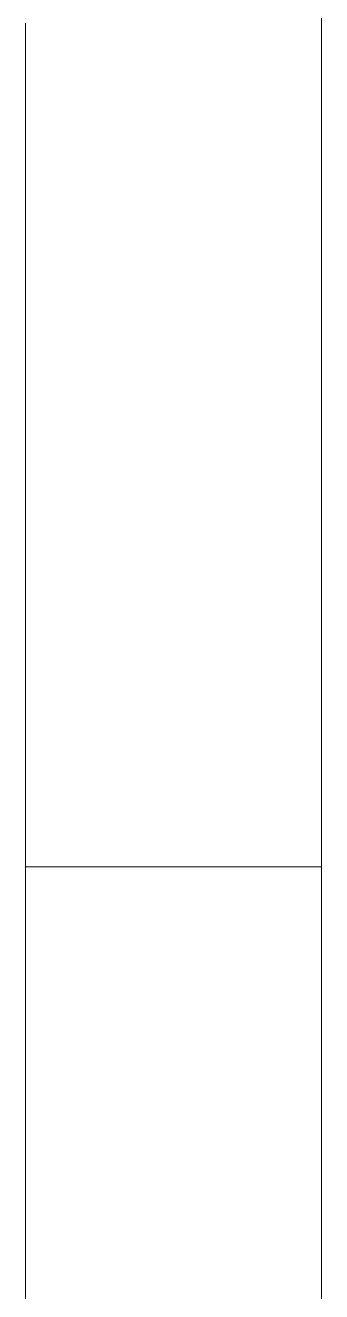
# Model space of a CAD drawing. Extents: x 65572 to 72871, y 30718 to 33858.
# Drawn here: x 65942.806 to 65943.436, y 32362.496 to 32365.191 of the extents above; entities that cross this region are included whole.
import ezdxf

# ---------------------------------------------------------------- set-up
doc = ezdxf.new("R2010")
doc.units = 0
doc.header["$LTSCALE"] = 0.5
doc.header["$MEASUREMENT"] = 0
doc.layers.add('Layout', color=154, linetype='CONTINUOUS', lineweight=5)

msp = doc.modelspace()

# ---------------------------------------------------------------- linework, layer by layer
at = {"layer": 'Layout', "linetype": 'ByBlock'}
for p, q in [((65943.436229, 32367.882373), (65943.436229, 32357.53026)), ((65942.805914, 32357.668478), (65942.805914, 32363.468645)), ((65942.805914, 32363.468645), (65942.806307, 32363.468645)), ((65942.806307, 32363.40028), (65942.806307, 32357.535045)), ((65943.436229, 32363.40028), (65942.806307, 32363.40028)), ((65943.436229, 32363.40028), (65943.436229, 32357.535045))]:
    msp.add_line(p, q, dxfattribs=at)
for points in [[(65942.805914, 32363.468645), (65942.805914, 32363.47415), (65942.805914, 32363.479654), (65942.805914, 32363.485159), (65942.805914, 32363.490663), (65942.805914, 32363.496168), (65942.805914, 32363.501672), (65942.805914, 32363.507177), (65942.805914, 32363.512681), (65942.805914, 32363.518186), (65942.805914, 32363.52369), (65942.805914, 32363.529195), (65942.805914, 32363.534699), (65942.805914, 32363.540204), (65942.805914, 32363.545708), (65942.805914, 32363.551213), (65942.805914, 32363.556717), (65942.805914, 32363.562222), (65942.805914, 32363.567726), (65942.805914, 32363.573231), (65942.805914, 32363.578735), (65942.805914, 32363.58424), (65942.805914, 32363.589744), (65942.805914, 32363.595249), (65942.805914, 32363.600753), (65942.805914, 32363.606258), (65942.805914, 32363.611762), (65942.805914, 32363.617267), (65942.805914, 32363.622771), (65942.805914, 32363.628276), (65942.805914, 32363.63378), (65942.805914, 32363.639285), (65942.805914, 32363.644789), (65942.805914, 32363.650294), (65942.805914, 32363.655798), (65942.805914, 32363.661303), (65942.805914, 32363.666807), (65942.805914, 32363.672312), (65942.805914, 32363.677816), (65942.805914, 32363.683321), (65942.805914, 32363.688825), (65942.805914, 32363.69433), (65942.805914, 32363.699834), (65942.805914, 32363.705339), (65942.805914, 32363.710843), (65942.805914, 32363.716348), (65942.805914, 32363.721852), (65942.805914, 32363.727357), (65942.805914, 32363.732861), (65942.805914, 32363.738366), (65942.805914, 32363.74387), (65942.805914, 32363.749375), (65942.805914, 32363.754879), (65942.805914, 32363.760384), (65942.805914, 32363.765888), (65942.805914, 32363.771393), (65942.805914, 32363.776898), (65942.805914, 32363.782402), (65942.805914, 32363.787907), (65942.805914, 32363.793411), (65942.805914, 32363.798916), (65942.805914, 32363.80442), (65942.805914, 32363.809925), (65942.805914, 32363.815429), (65942.805914, 32363.820934), (65942.805914, 32363.826438), (65942.805914, 32363.831943), (65942.805914, 32363.837447), (65942.805914, 32363.842952), (65942.805914, 32363.848456), (65942.805914, 32363.853961), (65942.805914, 32363.859465), (65942.805914, 32363.86497), (65942.805914, 32363.870474), (65942.805914, 32363.875979), (65942.805914, 32363.881483), (65942.805914, 32363.886988), (65942.805914, 32363.892492), (65942.805914, 32363.897997), (65942.805914, 32363.903501), (65942.805914, 32363.909006), (65942.805914, 32363.91451), (65942.805914, 32363.920015), (65942.805914, 32363.925519), (65942.805914, 32363.931024), (65942.805914, 32363.936528), (65942.805914, 32363.942033), (65942.805914, 32363.947537), (65942.805914, 32363.953042), (65942.805914, 32363.958546), (65942.805914, 32363.964051), (65942.805914, 32363.969506), (65942.805914, 32363.974895), (65942.805914, 32363.980284), (65942.805914, 32363.985673), (65942.805914, 32363.991062), (65942.805914, 32363.996451), (65942.805914, 32364.00184), (65942.805914, 32364.00723), (65942.805914, 32364.012619), (65942.805914, 32364.018008), (65942.805914, 32364.023397), (65942.805914, 32364.028786), (65942.805914, 32364.034175), (65942.805914, 32364.039564), (65942.805914, 32364.044953), (65942.805914, 32364.050343), (65942.805914, 32364.055732), (65942.805914, 32364.061121), (65942.805914, 32364.06651), (65942.805914, 32364.071899), (65942.805914, 32364.077288), (65942.805914, 32364.082677), (65942.805914, 32364.088066), (65942.805914, 32364.093455), (65942.805914, 32364.098845), (65942.805914, 32364.104234), (65942.805914, 32364.109623), (65942.805914, 32364.115012), (65942.805914, 32364.120401), (65942.805914, 32364.12579), (65942.805914, 32364.131179), (65942.805914, 32364.136568), (65942.805914, 32364.141958), (65942.805914, 32364.147347), (65942.805914, 32364.152736), (65942.805914, 32364.158125), (65942.805914, 32364.163514), (65942.805914, 32364.168903), (65942.805914, 32364.174292), (65942.805914, 32364.179681), (65942.805914, 32364.185071), (65942.805914, 32364.19046), (65942.805914, 32364.195849), (65942.805914, 32364.201238), (65942.805914, 32364.206627), (65942.805914, 32364.212016), (65942.805914, 32364.217405), (65942.805914, 32364.222794), (65942.805914, 32364.228184), (65942.805914, 32364.233573), (65942.805914, 32364.238962), (65942.805914, 32364.244351), (65942.805914, 32364.24974), (65942.805914, 32364.255129), (65942.805914, 32364.260518), (65942.805914, 32364.265907), (65942.805914, 32364.271296), (65942.805914, 32364.276686), (65942.805914, 32364.282075), (65942.805914, 32364.287464), (65942.805914, 32364.292853), (65942.805914, 32364.298242), (65942.805914, 32364.303631), (65942.805914, 32364.30902), (65942.805914, 32364.314409), (65942.805914, 32364.319799), (65942.805914, 32364.325188), (65942.805914, 32364.330577), (65942.805914, 32364.335966), (65942.805914, 32364.341355), (65942.805914, 32364.346744), (65942.805914, 32364.352133), (65942.805914, 32364.357522), (65942.805914, 32364.362912), (65942.805914, 32364.368301), (65942.805914, 32364.37369), (65942.805914, 32364.379079), (65942.805914, 32364.384468), (65942.805914, 32364.389857), (65942.805914, 32364.395246), (65942.805914, 32364.400635), (65942.805914, 32364.406024), (65942.805914, 32364.411414), (65942.805914, 32364.416803), (65942.805914, 32364.422192), (65942.805914, 32364.427581), (65942.805914, 32364.43297), (65942.805914, 32364.438359), (65942.805914, 32364.443748), (65942.805914, 32364.449137), (65942.805914, 32364.454527), (65942.805914, 32364.459786), (65942.805914, 32364.465025), (65942.805914, 32364.470263), (65942.805914, 32364.475502), (65942.805914, 32364.48074), (65942.805914, 32364.485978), (65942.805914, 32364.491217), (65942.805914, 32364.496455), (65942.805914, 32364.501693), (65942.805914, 32364.506932), (65942.805914, 32364.51217), (65942.805914, 32364.517409), (65942.805914, 32364.522647), (65942.805914, 32364.527885), (65942.805914, 32364.533124), (65942.805914, 32364.538362), (65942.805914, 32364.5436), (65942.805914, 32364.548839), (65942.805914, 32364.554077), (65942.805914, 32364.559315), (65942.805914, 32364.564554), (65942.805914, 32364.569792), (65942.805914, 32364.575031), (65942.805914, 32364.580269), (65942.805914, 32364.585507), (65942.805914, 32364.590746), (65942.805914, 32364.595984), (65942.805914, 32364.601222), (65942.805914, 32364.606461), (65942.805914, 32364.611699), (65942.805914, 32364.616938), (65942.805914, 32364.622176), (65942.805914, 32364.627414), (65942.805914, 32364.632653), (65942.805914, 32364.637891), (65942.805914, 32364.643129), (65942.805914, 32364.648368), (65942.805914, 32364.653606), (65942.805914, 32364.658844), (65942.805914, 32364.664083), (65942.805914, 32364.669321), (65942.805914, 32364.67456), (65942.805914, 32364.679798), (65942.805914, 32364.685036), (65942.805914, 32364.690275), (65942.805914, 32364.695513), (65942.805914, 32364.700751), (65942.805914, 32364.70599), (65942.805914, 32364.711228), (65942.805914, 32364.716467), (65942.805914, 32364.721705), (65942.805914, 32364.726943), (65942.805914, 32364.732182), (65942.805914, 32364.73742), (65942.805914, 32364.742658), (65942.805914, 32364.747897), (65942.805914, 32364.753135), (65942.805914, 32364.758373), (65942.805914, 32364.763612), (65942.805914, 32364.76885), (65942.805914, 32364.774089), (65942.805914, 32364.779327), (65942.805914, 32364.784565), (65942.805914, 32364.789804), (65942.805914, 32364.795042), (65942.805914, 32364.80028), (65942.805914, 32364.805519), (65942.805914, 32364.810757), (65942.805914, 32364.815995), (65942.805914, 32364.821234), (65942.805914, 32364.826472), (65942.805914, 32364.831711), (65942.805914, 32364.836949), (65942.805914, 32364.842187), (65942.805914, 32364.847426), (65942.805914, 32364.852664), (65942.805914, 32364.857902), (65942.805914, 32364.863141), (65942.805914, 32364.868379), (65942.805914, 32364.873618), (65942.805914, 32364.878856), (65942.805914, 32364.884094), (65942.805914, 32364.889333), (65942.805914, 32364.894571), (65942.805914, 32364.899809), (65942.805914, 32364.905048), (65942.805914, 32364.910286), (65942.805914, 32364.915524), (65942.805914, 32364.920763), (65942.805914, 32364.926001), (65942.805914, 32364.931187), (65942.805914, 32364.93624), (65942.805914, 32364.941293), (65942.805914, 32364.946346), (65942.805914, 32364.9514), (65942.805914, 32364.956453), (65942.805914, 32364.961506), (65942.805914, 32364.966559), (65942.805914, 32364.971613), (65942.805914, 32364.976666), (65942.805914, 32364.981719), (65942.805914, 32364.986772), (65942.805914, 32364.991826), (65942.805914, 32364.996879), (65942.805914, 32365.001932), (65942.805914, 32365.006985), (65942.805914, 32365.012038), (65942.805914, 32365.017092), (65942.805914, 32365.022145), (65942.805914, 32365.027198), (65942.805914, 32365.032251), (65942.805914, 32365.037305), (65942.805914, 32365.042358), (65942.805914, 32365.047411), (65942.805914, 32365.052464), (65942.805914, 32365.057518), (65942.805914, 32365.062571), (65942.805914, 32365.067624), (65942.805914, 32365.072677), (65942.805914, 32365.077731), (65942.805914, 32365.082784), (65942.805914, 32365.087837), (65942.805914, 32365.09289), (65942.805914, 32365.097944), (65942.805914, 32365.102997), (65942.805914, 32365.10805), (65942.805914, 32365.113103), (65942.805914, 32365.118156), (65942.805914, 32365.12321), (65942.805914, 32365.128263), (65942.805914, 32365.133316), (65942.805914, 32365.138369), (65942.805914, 32365.143423), (65942.805914, 32365.148476), (65942.805914, 32365.153529), (65942.805914, 32365.158582), (65942.805914, 32365.163636), (65942.805914, 32365.168689), (65942.805914, 32365.173742), (65942.805914, 32365.178795), (65942.805914, 32365.183849), (65942.805914, 32365.188902), (65942.805914, 32365.193955)], [(65942.806307, 32365.195524), (65942.806307, 32365.190472), (65942.806307, 32365.18542), (65942.806307, 32365.180368), (65942.806307, 32365.175315), (65942.806307, 32365.170263), (65942.806307, 32365.165211), (65942.806307, 32365.160159), (65942.806307, 32365.155107), (65942.806307, 32365.150055), (65942.806307, 32365.145002), (65942.806307, 32365.13995), (65942.806307, 32365.134898), (65942.806307, 32365.129846), (65942.806307, 32365.124794), (65942.806307, 32365.119742), (65942.806307, 32365.114689), (65942.806307, 32365.109637), (65942.806307, 32365.104585), (65942.806307, 32365.099533), (65942.806307, 32365.094481), (65942.806307, 32365.089429), (65942.806307, 32365.084376), (65942.806307, 32365.079324), (65942.806307, 32365.074272), (65942.806307, 32365.06922), (65942.806307, 32365.064168), (65942.806307, 32365.059115), (65942.806307, 32365.054063), (65942.806307, 32365.049011), (65942.806307, 32365.043959), (65942.806307, 32365.038907), (65942.806307, 32365.033855), (65942.806307, 32365.028802), (65942.806307, 32365.02375), (65942.806307, 32365.018698), (65942.806307, 32365.013646), (65942.806307, 32365.008594), (65942.806307, 32365.003542), (65942.806307, 32364.998489), (65942.806307, 32364.993437), (65942.806307, 32364.988385), (65942.806307, 32364.983333), (65942.806307, 32364.978281), (65942.806307, 32364.973228), (65942.806307, 32364.968176), (65942.806307, 32364.963124), (65942.806307, 32364.958072), (65942.806307, 32364.95302), (65942.806307, 32364.947968), (65942.806307, 32364.942915), (65942.806307, 32364.937863), (65942.806307, 32364.932811), (65942.806307, 32364.927759), (65942.806307, 32364.922707), (65942.806307, 32364.917655), (65942.806307, 32364.912602), (65942.806307, 32364.90755), (65942.806307, 32364.902498), (65942.806307, 32364.897446), (65942.806307, 32364.892394), (65942.806307, 32364.887342), (65942.806307, 32364.882289), (65942.806307, 32364.877237), (65942.806307, 32364.872185), (65942.806307, 32364.867133), (65942.806307, 32364.862081), (65942.806307, 32364.857028), (65942.806307, 32364.851976), (65942.806307, 32364.846924), (65942.806307, 32364.841872), (65942.806307, 32364.83682), (65942.806307, 32364.831768), (65942.806307, 32364.826715), (65942.806307, 32364.821663), (65942.806307, 32364.816611), (65942.806307, 32364.811559), (65942.806307, 32364.806507), (65942.806307, 32364.801455), (65942.806307, 32364.796402), (65942.806307, 32364.79135), (65942.806307, 32364.786298), (65942.806307, 32364.781246), (65942.806307, 32364.776194), (65942.806307, 32364.771141), (65942.806307, 32364.765944), (65942.806307, 32364.760707), (65942.806307, 32364.755469), (65942.806307, 32364.750232), (65942.806307, 32364.744995), (65942.806307, 32364.739758), (65942.806307, 32364.73452), (65942.806307, 32364.729283), (65942.806307, 32364.724046), (65942.806307, 32364.718808), (65942.806307, 32364.713571), (65942.806307, 32364.708334), (65942.806307, 32364.703097), (65942.806307, 32364.697859), (65942.806307, 32364.692622), (65942.806307, 32364.687385), (65942.806307, 32364.682148), (65942.806307, 32364.67691), (65942.806307, 32364.671673), (65942.806307, 32364.666436), (65942.806307, 32364.661199), (65942.806307, 32364.655961), (65942.806307, 32364.650724), (65942.806307, 32364.645487), (65942.806307, 32364.640249), (65942.806307, 32364.635012), (65942.806307, 32364.629775), (65942.806307, 32364.624538), (65942.806307, 32364.6193), (65942.806307, 32364.614063), (65942.806307, 32364.608826), (65942.806307, 32364.603589), (65942.806307, 32364.598351), (65942.806307, 32364.593114), (65942.806307, 32364.587877), (65942.806307, 32364.58264), (65942.806307, 32364.577402), (65942.806307, 32364.572165), (65942.806307, 32364.566928), (65942.806307, 32364.56169), (65942.806307, 32364.556453), (65942.806307, 32364.551216), (65942.806307, 32364.545979), (65942.806307, 32364.540741), (65942.806307, 32364.535504), (65942.806307, 32364.530267), (65942.806307, 32364.52503), (65942.806307, 32364.519792), (65942.806307, 32364.514555), (65942.806307, 32364.509318), (65942.806307, 32364.504081), (65942.806307, 32364.498843), (65942.806307, 32364.493606), (65942.806307, 32364.488369), (65942.806307, 32364.483131), (65942.806307, 32364.477894), (65942.806307, 32364.472657), (65942.806307, 32364.46742), (65942.806307, 32364.462182), (65942.806307, 32364.456945), (65942.806307, 32364.451708), (65942.806307, 32364.446471), (65942.806307, 32364.441233), (65942.806307, 32364.435996), (65942.806307, 32364.430759), (65942.806307, 32364.425522), (65942.806307, 32364.420284), (65942.806307, 32364.415047), (65942.806307, 32364.40981), (65942.806307, 32364.404572), (65942.806307, 32364.399335), (65942.806307, 32364.394098), (65942.806307, 32364.388861), (65942.806307, 32364.383623), (65942.806307, 32364.378386), (65942.806307, 32364.373149), (65942.806307, 32364.367912), (65942.806307, 32364.362674), (65942.806307, 32364.357437), (65942.806307, 32364.3522), (65942.806307, 32364.346963), (65942.806307, 32364.341725), (65942.806307, 32364.336488), (65942.806307, 32364.331251), (65942.806307, 32364.326013), (65942.806307, 32364.320647), (65942.806307, 32364.315259), (65942.806307, 32364.309871), (65942.806307, 32364.304483), (65942.806307, 32364.299095), (65942.806307, 32364.293707), (65942.806307, 32364.288319), (65942.806307, 32364.282931), (65942.806307, 32364.277543), (65942.806307, 32364.272155), (65942.806307, 32364.266767), (65942.806307, 32364.261379), (65942.806307, 32364.255991), (65942.806307, 32364.250603), (65942.806307, 32364.245215), (65942.806307, 32364.239827), (65942.806307, 32364.234439), (65942.806307, 32364.229051), (65942.806307, 32364.223663), (65942.806307, 32364.218275), (65942.806307, 32364.212887), (65942.806307, 32364.207499), (65942.806307, 32364.202111), (65942.806307, 32364.196723), (65942.806307, 32364.191335), (65942.806307, 32364.185947), (65942.806307, 32364.180559), (65942.806307, 32364.175171), (65942.806307, 32364.169783), (65942.806307, 32364.164395), (65942.806307, 32364.159007), (65942.806307, 32364.153619), (65942.806307, 32364.148231), (65942.806307, 32364.142843), (65942.806307, 32364.137455), (65942.806307, 32364.132067), (65942.806307, 32364.126679), (65942.806307, 32364.121291), (65942.806307, 32364.115904), (65942.806307, 32364.110516), (65942.806307, 32364.105128), (65942.806307, 32364.09974), (65942.806307, 32364.094352), (65942.806307, 32364.088964), (65942.806307, 32364.083576), (65942.806307, 32364.078188), (65942.806307, 32364.0728), (65942.806307, 32364.067412), (65942.806307, 32364.062024), (65942.806307, 32364.056636), (65942.806307, 32364.051248), (65942.806307, 32364.04586), (65942.806307, 32364.040472), (65942.806307, 32364.035084), (65942.806307, 32364.029696), (65942.806307, 32364.024308), (65942.806307, 32364.01892), (65942.806307, 32364.013532), (65942.806307, 32364.008144), (65942.806307, 32364.002756), (65942.806307, 32363.997368), (65942.806307, 32363.99198), (65942.806307, 32363.986592), (65942.806307, 32363.981204), (65942.806307, 32363.975816), (65942.806307, 32363.970428), (65942.806307, 32363.96504), (65942.806307, 32363.959652), (65942.806307, 32363.954264), (65942.806307, 32363.948876), (65942.806307, 32363.943488), (65942.806307, 32363.9381), (65942.806307, 32363.932712), (65942.806307, 32363.927324), (65942.806307, 32363.921936), (65942.806307, 32363.916548), (65942.806307, 32363.91116), (65942.806307, 32363.905772), (65942.806307, 32363.900384), (65942.806307, 32363.894996), (65942.806307, 32363.889608), (65942.806307, 32363.88422), (65942.806307, 32363.878832), (65942.806307, 32363.873444), (65942.806307, 32363.868056), (65942.806307, 32363.862561), (65942.806307, 32363.857058), (65942.806307, 32363.851554), (65942.806307, 32363.846051), (65942.806307, 32363.840548), (65942.806307, 32363.835044), (65942.806307, 32363.829541), (65942.806307, 32363.824038), (65942.806307, 32363.818534), (65942.806307, 32363.813031), (65942.806307, 32363.807528), (65942.806307, 32363.802024), (65942.806307, 32363.796521), (65942.806307, 32363.791017), (65942.806307, 32363.785514), (65942.806307, 32363.780011), (65942.806307, 32363.774507), (65942.806307, 32363.769004), (65942.806307, 32363.763501), (65942.806307, 32363.757997), (65942.806307, 32363.752494), (65942.806307, 32363.746991), (65942.806307, 32363.741487), (65942.806307, 32363.735984), (65942.806307, 32363.730481), (65942.806307, 32363.724977), (65942.806307, 32363.719474), (65942.806307, 32363.713971), (65942.806307, 32363.708467), (65942.806307, 32363.702964), (65942.806307, 32363.697461), (65942.806307, 32363.691957), (65942.806307, 32363.686454), (65942.806307, 32363.680951), (65942.806307, 32363.675447), (65942.806307, 32363.669944), (65942.806307, 32363.66444), (65942.806307, 32363.658937), (65942.806307, 32363.653434), (65942.806307, 32363.64793), (65942.806307, 32363.642427), (65942.806307, 32363.636924), (65942.806307, 32363.63142), (65942.806307, 32363.625917), (65942.806307, 32363.620414), (65942.806307, 32363.61491), (65942.806307, 32363.609407), (65942.806307, 32363.603904), (65942.806307, 32363.5984), (65942.806307, 32363.592897), (65942.806307, 32363.587394), (65942.806307, 32363.58189), (65942.806307, 32363.576387), (65942.806307, 32363.570884), (65942.806307, 32363.56538), (65942.806307, 32363.559877), (65942.806307, 32363.554374), (65942.806307, 32363.54887), (65942.806307, 32363.543367), (65942.806307, 32363.537863), (65942.806307, 32363.53236), (65942.806307, 32363.526857), (65942.806307, 32363.521353), (65942.806307, 32363.51585), (65942.806307, 32363.510347), (65942.806307, 32363.504843), (65942.806307, 32363.49934), (65942.806307, 32363.493837), (65942.806307, 32363.488333), (65942.806307, 32363.48283), (65942.806307, 32363.477327), (65942.806307, 32363.471823), (65942.806307, 32363.46632), (65942.806307, 32363.460817), (65942.806307, 32363.455313), (65942.806307, 32363.44981), (65942.806307, 32363.444307), (65942.806307, 32363.438803), (65942.806307, 32363.4333), (65942.806307, 32363.427797), (65942.806307, 32363.422293), (65942.806307, 32363.41679), (65942.806307, 32363.411286), (65942.806307, 32363.405783), (65942.806307, 32363.40028)], [(65943.436229, 32365.195524), (65943.436229, 32365.190472), (65943.436229, 32365.18542), (65943.436229, 32365.180368), (65943.436229, 32365.175315), (65943.436229, 32365.170263), (65943.436229, 32365.165211), (65943.436229, 32365.160159), (65943.436229, 32365.155107), (65943.436229, 32365.150055), (65943.436229, 32365.145002), (65943.436229, 32365.13995), (65943.436229, 32365.134898), (65943.436229, 32365.129846), (65943.436229, 32365.124794), (65943.436229, 32365.119742), (65943.436229, 32365.114689), (65943.436229, 32365.109637), (65943.436229, 32365.104585), (65943.436229, 32365.099533), (65943.436229, 32365.094481), (65943.436229, 32365.089429), (65943.436229, 32365.084376), (65943.436229, 32365.079324), (65943.436229, 32365.074272), (65943.436229, 32365.06922), (65943.436229, 32365.064168), (65943.436229, 32365.059115), (65943.436229, 32365.054063), (65943.436229, 32365.049011), (65943.436229, 32365.043959), (65943.436229, 32365.038907), (65943.436229, 32365.033855), (65943.436229, 32365.028802), (65943.436229, 32365.02375), (65943.436229, 32365.018698), (65943.436229, 32365.013646), (65943.436229, 32365.008594), (65943.436229, 32365.003542), (65943.436229, 32364.998489), (65943.436229, 32364.993437), (65943.436229, 32364.988385), (65943.436229, 32364.983333), (65943.436229, 32364.978281), (65943.436229, 32364.973228), (65943.436229, 32364.968176), (65943.436229, 32364.963124), (65943.436229, 32364.958072), (65943.436229, 32364.95302), (65943.436229, 32364.947968), (65943.436229, 32364.942915), (65943.436229, 32364.937863), (65943.436229, 32364.932811), (65943.436229, 32364.927759), (65943.436229, 32364.922707), (65943.436229, 32364.917655), (65943.436229, 32364.912602), (65943.436229, 32364.90755), (65943.436229, 32364.902498), (65943.436229, 32364.897446), (65943.436229, 32364.892394), (65943.436229, 32364.887342), (65943.436229, 32364.882289), (65943.436229, 32364.877237), (65943.436229, 32364.872185), (65943.436229, 32364.867133), (65943.436229, 32364.862081), (65943.436229, 32364.857028), (65943.436229, 32364.851976), (65943.436229, 32364.846924), (65943.436229, 32364.841872), (65943.436229, 32364.83682), (65943.436229, 32364.831768), (65943.436229, 32364.826715), (65943.436229, 32364.821663), (65943.436229, 32364.816611), (65943.436229, 32364.811559), (65943.436229, 32364.806507), (65943.436229, 32364.801455), (65943.436229, 32364.796402), (65943.436229, 32364.79135), (65943.436229, 32364.786298), (65943.436229, 32364.781246), (65943.436229, 32364.776194), (65943.436229, 32364.771141), (65943.436229, 32364.765944), (65943.436229, 32364.760707), (65943.436229, 32364.755469), (65943.436229, 32364.750232), (65943.436229, 32364.744995), (65943.436229, 32364.739758), (65943.436229, 32364.73452), (65943.436229, 32364.729283), (65943.436229, 32364.724046), (65943.436229, 32364.718808), (65943.436229, 32364.713571), (65943.436229, 32364.708334), (65943.436229, 32364.703097), (65943.436229, 32364.697859), (65943.436229, 32364.692622), (65943.436229, 32364.687385), (65943.436229, 32364.682148), (65943.436229, 32364.67691), (65943.436229, 32364.671673), (65943.436229, 32364.666436), (65943.436229, 32364.661199), (65943.436229, 32364.655961), (65943.436229, 32364.650724), (65943.436229, 32364.645487), (65943.436229, 32364.640249), (65943.436229, 32364.635012), (65943.436229, 32364.629775), (65943.436229, 32364.624538), (65943.436229, 32364.6193), (65943.436229, 32364.614063), (65943.436229, 32364.608826), (65943.436229, 32364.603589), (65943.436229, 32364.598351), (65943.436229, 32364.593114), (65943.436229, 32364.587877), (65943.436229, 32364.58264), (65943.436229, 32364.577402), (65943.436229, 32364.572165), (65943.436229, 32364.566928), (65943.436229, 32364.56169), (65943.436229, 32364.556453), (65943.436229, 32364.551216), (65943.436229, 32364.545979), (65943.436229, 32364.540741), (65943.436229, 32364.535504), (65943.436229, 32364.530267), (65943.436229, 32364.52503), (65943.436229, 32364.519792), (65943.436229, 32364.514555), (65943.436229, 32364.509318), (65943.436229, 32364.504081), (65943.436229, 32364.498843), (65943.436229, 32364.493606), (65943.436229, 32364.488369), (65943.436229, 32364.483131), (65943.436229, 32364.477894), (65943.436229, 32364.472657), (65943.436229, 32364.46742), (65943.436229, 32364.462182), (65943.436229, 32364.456945), (65943.436229, 32364.451708), (65943.436229, 32364.446471), (65943.436229, 32364.441233), (65943.436229, 32364.435996), (65943.436229, 32364.430759), (65943.436229, 32364.425522), (65943.436229, 32364.420284), (65943.436229, 32364.415047), (65943.436229, 32364.40981), (65943.436229, 32364.404572), (65943.436229, 32364.399335), (65943.436229, 32364.394098), (65943.436229, 32364.388861), (65943.436229, 32364.383623), (65943.436229, 32364.378386), (65943.436229, 32364.373149), (65943.436229, 32364.367912), (65943.436229, 32364.362674), (65943.436229, 32364.357437), (65943.436229, 32364.3522), (65943.436229, 32364.346963), (65943.436229, 32364.341725), (65943.436229, 32364.336488), (65943.436229, 32364.331251), (65943.436229, 32364.326013), (65943.436229, 32364.320647), (65943.436229, 32364.315259), (65943.436229, 32364.309871), (65943.436229, 32364.304483), (65943.436229, 32364.299095), (65943.436229, 32364.293707), (65943.436229, 32364.288319), (65943.436229, 32364.282931), (65943.436229, 32364.277543), (65943.436229, 32364.272155), (65943.436229, 32364.266767), (65943.436229, 32364.261379), (65943.436229, 32364.255991), (65943.436229, 32364.250603), (65943.436229, 32364.245215), (65943.436229, 32364.239827), (65943.436229, 32364.234439), (65943.436229, 32364.229051), (65943.436229, 32364.223663), (65943.436229, 32364.218275), (65943.436229, 32364.212887), (65943.436229, 32364.207499), (65943.436229, 32364.202111), (65943.436229, 32364.196723), (65943.436229, 32364.191335), (65943.436229, 32364.185947), (65943.436229, 32364.180559), (65943.436229, 32364.175171), (65943.436229, 32364.169783), (65943.436229, 32364.164395), (65943.436229, 32364.159007), (65943.436229, 32364.153619), (65943.436229, 32364.148231), (65943.436229, 32364.142843), (65943.436229, 32364.137455), (65943.436229, 32364.132067), (65943.436229, 32364.126679), (65943.436229, 32364.121291), (65943.436229, 32364.115904), (65943.436229, 32364.110516), (65943.436229, 32364.105128), (65943.436229, 32364.09974), (65943.436229, 32364.094352), (65943.436229, 32364.088964), (65943.436229, 32364.083576), (65943.436229, 32364.078188), (65943.436229, 32364.0728), (65943.436229, 32364.067412), (65943.436229, 32364.062024), (65943.436229, 32364.056636), (65943.436229, 32364.051248), (65943.436229, 32364.04586), (65943.436229, 32364.040472), (65943.436229, 32364.035084), (65943.436229, 32364.029696), (65943.436229, 32364.024308), (65943.436229, 32364.01892), (65943.436229, 32364.013532), (65943.436229, 32364.008144), (65943.436229, 32364.002756), (65943.436229, 32363.997368), (65943.436229, 32363.99198), (65943.436229, 32363.986592), (65943.436229, 32363.981204), (65943.436229, 32363.975816), (65943.436229, 32363.970428), (65943.436229, 32363.96504), (65943.436229, 32363.959652), (65943.436229, 32363.954264), (65943.436229, 32363.948876), (65943.436229, 32363.943488), (65943.436229, 32363.9381), (65943.436229, 32363.932712), (65943.436229, 32363.927324), (65943.436229, 32363.921936), (65943.436229, 32363.916548), (65943.436229, 32363.91116), (65943.436229, 32363.905772), (65943.436229, 32363.900384), (65943.436229, 32363.894996), (65943.436229, 32363.889608), (65943.436229, 32363.88422), (65943.436229, 32363.878832), (65943.436229, 32363.873444), (65943.436229, 32363.868056), (65943.436229, 32363.862561), (65943.436229, 32363.857058), (65943.436229, 32363.851554), (65943.436229, 32363.846051), (65943.436229, 32363.840548), (65943.436229, 32363.835044), (65943.436229, 32363.829541), (65943.436229, 32363.824038), (65943.436229, 32363.818534), (65943.436229, 32363.813031), (65943.436229, 32363.807528), (65943.436229, 32363.802024), (65943.436229, 32363.796521), (65943.436229, 32363.791017), (65943.436229, 32363.785514), (65943.436229, 32363.780011), (65943.436229, 32363.774507), (65943.436229, 32363.769004), (65943.436229, 32363.763501), (65943.436229, 32363.757997), (65943.436229, 32363.752494), (65943.436229, 32363.746991), (65943.436229, 32363.741487), (65943.436229, 32363.735984), (65943.436229, 32363.730481), (65943.436229, 32363.724977), (65943.436229, 32363.719474), (65943.436229, 32363.713971), (65943.436229, 32363.708467), (65943.436229, 32363.702964), (65943.436229, 32363.697461), (65943.436229, 32363.691957), (65943.436229, 32363.686454), (65943.436229, 32363.680951), (65943.436229, 32363.675447), (65943.436229, 32363.669944), (65943.436229, 32363.66444), (65943.436229, 32363.658937), (65943.436229, 32363.653434), (65943.436229, 32363.64793), (65943.436229, 32363.642427), (65943.436229, 32363.636924), (65943.436229, 32363.63142), (65943.436229, 32363.625917), (65943.436229, 32363.620414), (65943.436229, 32363.61491), (65943.436229, 32363.609407), (65943.436229, 32363.603904), (65943.436229, 32363.5984), (65943.436229, 32363.592897), (65943.436229, 32363.587394), (65943.436229, 32363.58189), (65943.436229, 32363.576387), (65943.436229, 32363.570884), (65943.436229, 32363.56538), (65943.436229, 32363.559877), (65943.436229, 32363.554374), (65943.436229, 32363.54887), (65943.436229, 32363.543367), (65943.436229, 32363.537863), (65943.436229, 32363.53236), (65943.436229, 32363.526857), (65943.436229, 32363.521353), (65943.436229, 32363.51585), (65943.436229, 32363.510347), (65943.436229, 32363.504843), (65943.436229, 32363.49934), (65943.436229, 32363.493837), (65943.436229, 32363.488333), (65943.436229, 32363.48283), (65943.436229, 32363.477327), (65943.436229, 32363.471823), (65943.436229, 32363.46632), (65943.436229, 32363.460817), (65943.436229, 32363.455313), (65943.436229, 32363.44981), (65943.436229, 32363.444307), (65943.436229, 32363.438803), (65943.436229, 32363.4333), (65943.436229, 32363.427797), (65943.436229, 32363.422293), (65943.436229, 32363.41679), (65943.436229, 32363.411286), (65943.436229, 32363.405783), (65943.436229, 32363.40028)]]:
    msp.add_lwpolyline(points, dxfattribs=at)

doc.saveas('drawing.dxf')
